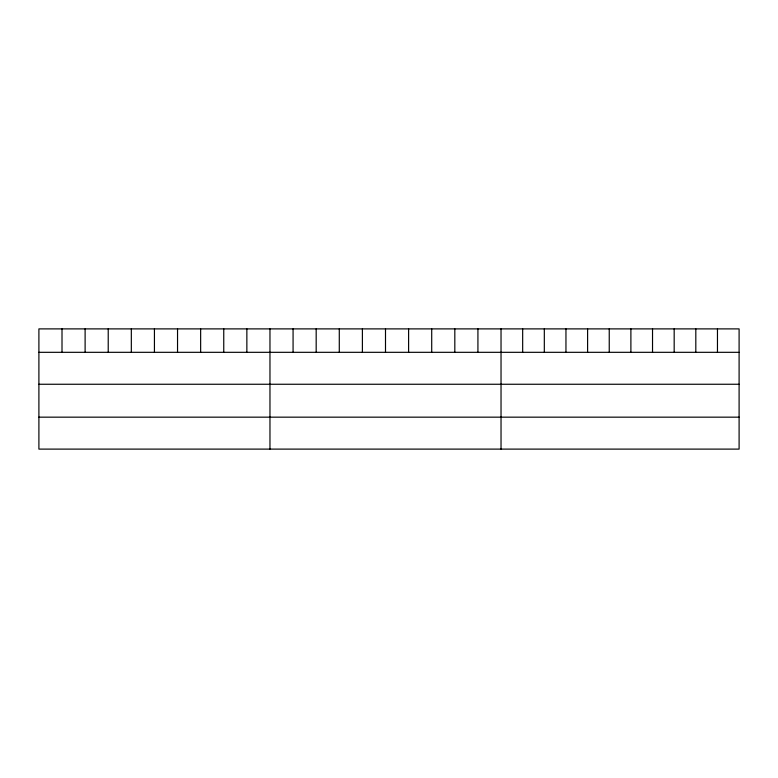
<?xml version="1.0" encoding="UTF-8"?>
<svg xmlns="http://www.w3.org/2000/svg" width="778" height="778" viewBox="0 0 778 778"><rect width="100%" height="100%" fill="white"/><g stroke="black" fill="none" stroke-linecap="round" stroke-linejoin="round"><path stroke-width="1.17" d="M739.1 352.317L739.1 449.11L38.9 449.11L38.9 328.89L739.1 328.89L739.1 352.317L38.9 352.317M38.9 384.254L739.1 384.254M38.9 417.164L739.1 417.164M717.462 328.89L717.462 352.317M695.814 328.89L695.814 352.317M674.176 328.89L674.176 352.317M652.528 328.89L652.528 352.317M630.89 328.89L630.89 352.317M609.242 328.89L609.242 352.317M587.604 328.89L587.604 352.317M565.956 328.89L565.956 352.317M544.318 328.89L544.318 352.317M522.67 328.89L522.67 352.317M501.032 328.89L501.032 449.11M477.925 328.89L477.925 352.317M454.819 328.89L454.819 352.317M431.712 328.89L431.712 352.317M408.606 328.89L408.606 352.317M385.499 328.89L385.499 352.317M362.392 328.89L362.392 352.317M339.286 328.89L339.286 352.317M316.179 328.89L316.179 352.317M293.073 328.89L293.073 352.317M269.966 328.89L269.966 449.11M246.859 328.89L246.859 352.317M223.753 328.89L223.753 352.317M200.646 328.89L200.646 352.317M177.54 328.89L177.54 352.317M154.433 328.89L154.433 352.317M131.326 328.89L131.326 352.317M108.22 328.89L108.22 352.317M85.113 328.89L85.113 352.317M62.007 328.89L62.007 352.317"/></g></svg>
